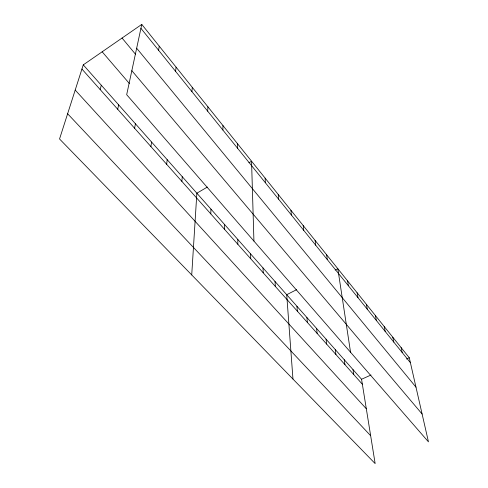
<?xml version="1.0" encoding="UTF-8"?>
<svg xmlns="http://www.w3.org/2000/svg" width="488" height="488" viewBox="0 0 488 488"><rect width="100%" height="100%" fill="white"/><g stroke="black" fill="none" stroke-linecap="round" stroke-linejoin="round"><path stroke-width="0.73" d="M224.529 229.323L224.602 224.541M222.876 130.034L222.973 125.587M210.779 213.872L210.956 209.126M207.681 111.179L207.906 106.817M191.723 274.933L196.859 193.199L207.357 187.056M191.924 91.628L192.29 87.346M181.865 181.377L182.28 176.729M166.658 164.285L167.201 159.692M175.57 71.333L176.083 67.155M150.908 146.589L151.597 142.057M158.582 50.258L159.259 46.183M134.596 128.252L135.426 123.793M141.776 24.4L126.679 94.696L428.458 441.866L409.28 357.765L141.776 24.4L83.271 64.867L59.542 138.976L375.15 463.6L361.559 379.261L83.271 64.867M117.681 109.245L118.675 104.865M100.138 89.524L101.297 85.235M248.929 162.748L251.558 161.211L253.931 241.084M296.661 289.646L286.712 294.709L292.965 379.06M335.177 270.047L337.818 268.705L350.549 352.238M361.559 379.261L371.002 375.01M406.498 359.022L409.28 357.765M67.618 113.741L370.654 435.705M75.201 90.067L366.317 408.779M81.929 69.058L362.358 384.233M102.169 51.795L129.369 83.503M131.833 70.681L422.108 414.007M122.061 38.04L135.432 54.162M136.658 48.22L415.983 387.149M140.928 28.353L410.408 362.712M401.136 347.615L402.222 352.556M392.779 337.202L393.828 342.137M384.209 326.527L385.215 331.45M375.418 315.565L376.376 320.482M366.39 304.317L367.299 309.221M357.118 292.763L357.978 297.656M347.602 280.899L348.401 285.773M353.007 369.605L353.763 374.57M344.241 359.705L344.955 364.67M326.643 254.785L327.314 259.61M335.262 349.554L335.921 354.52M315.114 240.419L315.712 245.214M326.045 339.148L326.655 344.101M316.596 328.467L317.145 333.42M303.219 225.59L303.737 230.36M306.897 317.511L307.385 322.452M290.933 210.285L291.366 215.013M296.936 306.263L297.369 311.191M278.245 194.468L278.581 199.153M275.043 281.527L275.33 286.419M265.124 178.12L265.368 182.75M263.014 267.936L263.221 272.81M250.612 253.925L250.728 258.774M237.516 143.71L237.54 148.224M237.815 239.462L237.839 244.281"/></g></svg>
